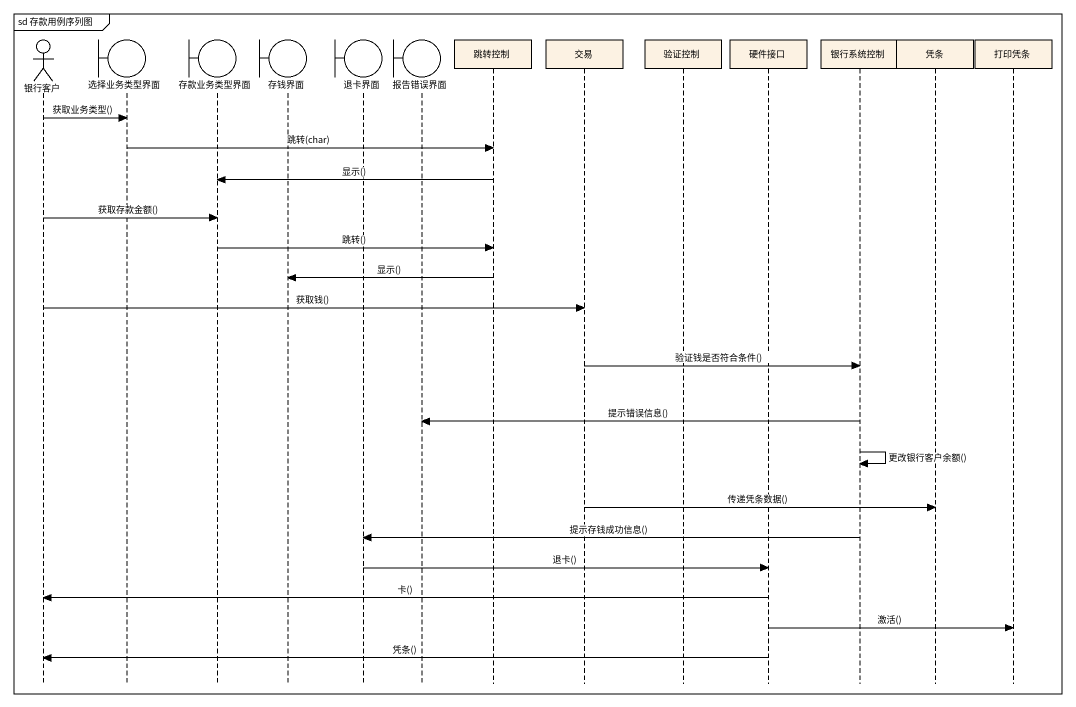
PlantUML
@startuml
mainframe sd 存款用例序列图
hide footbox
actor 银行客户
boundary 选择业务类型界面
boundary 存款业务类型界面
boundary 存钱界面
boundary 退卡界面
boundary 报告错误界面
participant 跳转控制
participant 交易
participant 验证控制
participant 硬件接口
participant 银行系统控制
participant 凭条
participant 打印凭条

银行客户 -> 选择业务类型界面 : 获取业务类型()
选择业务类型界面 -> 跳转控制 : 跳转(char)
跳转控制 -> 存款业务类型界面 : 显示()
银行客户 -> 存款业务类型界面 : 获取存款金额()
存款业务类型界面 -> 跳转控制 : 跳转()
跳转控制 -> 存钱界面 : 显示()
银行客户 -> 交易 : 获取钱()
交易 -> 银行系统控制 : 验证钱是否符合条件()
银行系统控制 -> 报告错误界面 : 提示错误信息()
银行系统控制 -> 银行系统控制 : 更改银行客户余额()
交易 -> 凭条 : 传递凭条数据()
银行系统控制 -> 退卡界面 : 提示存钱成功信息()
退卡界面 -> 硬件接口 : 退卡()
硬件接口 -> 银行客户 : 卡()
硬件接口 -> 打印凭条 : 激活()
硬件接口 -> 银行客户 : 凭条()
@enduml
